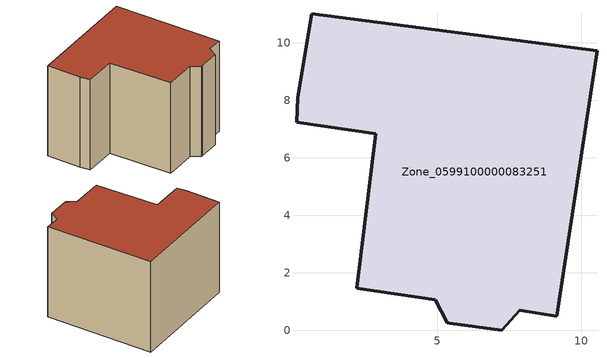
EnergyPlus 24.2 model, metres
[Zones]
Zone_0599100000083251
 floor ground (C_G): 2.19,1.46 2.85,6.84 0.1,7.24 0.14,8.1 0.62,11.02 10.55,9.72 9.15,0.5 7.87,0.71 7.23,0 5.43,0.25 5.35,0.26 4.92,1.07 z0
 wall outside (C_F): 2.85,6.84 2.19,1.46 4.92,1.07 5.35,0.26 5.43,0.25 7.23,0 7.87,0.71 9.15,0.5 10.55,9.72 0.62,11.02 0.14,8.1 0.1,7.24 2.85,6.84 z0:8.11
 roof outside (C_R): 0.14,8.1 0.1,7.24 2.85,6.84 2.19,1.46 4.92,1.07 5.35,0.26 5.43,0.25 7.23,0 7.87,0.71 9.15,0.5 10.55,9.72 0.62,11.02 z8.11
[BUILDING]
Pand.0599100000083251: North Axis=0; Terrain=City; Loads Convergence Tolerance Value=0.04; Temperature Convergence Tolerance Value=0.4; Solar Distribution=FullExterior; Maximum Number of Warmup Days=25; Minimum Number of Warmup Days=1
[Site:Location]
Rotterdam.The.Hague.AP_ZH_NLD Design_Conditions: Latitude=51.96; Longitude=4.45; Time Zone=1; Elevation=-4.5
[SITE:GROUNDTEMPERATURE:BUILDINGSURFACE]
18, 18, 18, 18, 18, 18, 18, 18, 18, 18, 18, 18
[MATERIAL] Thermal Absorptance=0.9; Solar Absorptance=0.7; Visible Absorptance=0.7
Name | Roughness | Thickness | Conductivity | Density | Specific Heat
G.D.1965 | MediumSmooth | 0.15 | 1 | 540 | 1210
F.D.1965 | Rough | 0.3 | 0.857143 | 1920 | 840
R.D.1965 | MediumRough | 0.2 | 0.08 | 1500 | 1000
[CONSTRUCTION]
C_G: G.D.1965
C_F: F.D.1965
C_R: R.D.1965
[ZONE]
Zone_0599100000083251: Type=1; Multiplier=1; Ceiling Height=Autocalculate; Volume=Autocalculate; Floor Area=autocalculate; Part of Total Floor Area=Yes
[ZONEINFILTRATION:DESIGNFLOWRATE]
Infil_Zone_0599100000083251: Zone or ZoneList or Space or SpaceList=Zone_0599100000083251; Schedule=AlwaysOn; Design Flow Rate Calculation Method=Flow/Area; Flow Rate per Floor Area=0.0042; Constant Term Coefficient=1; Temperature Term Coefficient=0; Velocity Term Coefficient=0; Velocity Squared Term Coefficient=0
[HVACTEMPLATE:ZONE:IDEALLOADSAIRSYSTEM]
Zone_0599100000083251: Maximum Heating Supply Air Temperature=50; Minimum Cooling Supply Air Temperature=13; Maximum Heating Supply Air Humidity Ratio=0.0156; Minimum Cooling Supply Air Humidity Ratio=0.0077; Heating Limit=NoLimit; Cooling Limit=NoLimit; Dehumidification Control Type=ConstantSensibleHeatRatio; Cooling Sensible Heat Ratio=0.7; Dehumidification Setpoint=60; Humidification Control Type=None; Humidification Setpoint=30; Outdoor Air Method=None; Outdoor Air Flow Rate per Person=0.00944; Outdoor Air Flow Rate per Zone Floor Area=0; Outdoor Air Flow Rate per Zone=0; Demand Controlled Ventilation Type=None; Outdoor Air Economizer Type=NoEconomizer; Heat Recovery Type=None; Sensible Heat Recovery Effectiveness=0.7; Latent Heat Recovery Effectiveness=0.65
[ZONECONTROL:THERMOSTAT]
ThermostatControl_Zone_0599100000083251: Zone or ZoneList=Zone_0599100000083251; Control Type Schedule=DualSetpointControlType; Control 1=Thermostat_Zone_0599100000083251; Temperature Difference Between Cutout And Setpoint=0
[THERMOSTATSETPOINT:DUALSETPOINT]
Thermostat_Zone_0599100000083251: Heating Setpoint Temperature Schedule=HeatingSetpoint_Zone_0599100000083251; Cooling Setpoint Temperature Schedule=CoolingSetpoint_Zone_0599100000083251
[SCHEDULE:COMPACT]
HeatingSetpoint_Zone_0599100000083251: Through: 12/31, For: AllDays, Until: 24:00, 21
CoolingSetpoint_Zone_0599100000083251: Through: 12/31, For: AllDays, Until: 24:00, 24
DualSetpointControlType: Through: 12/31, For: AllDays, Until: 24:00, 4
AlwaysOn: Through: 12/31, For: AllDays, Until: 24:00, 1
